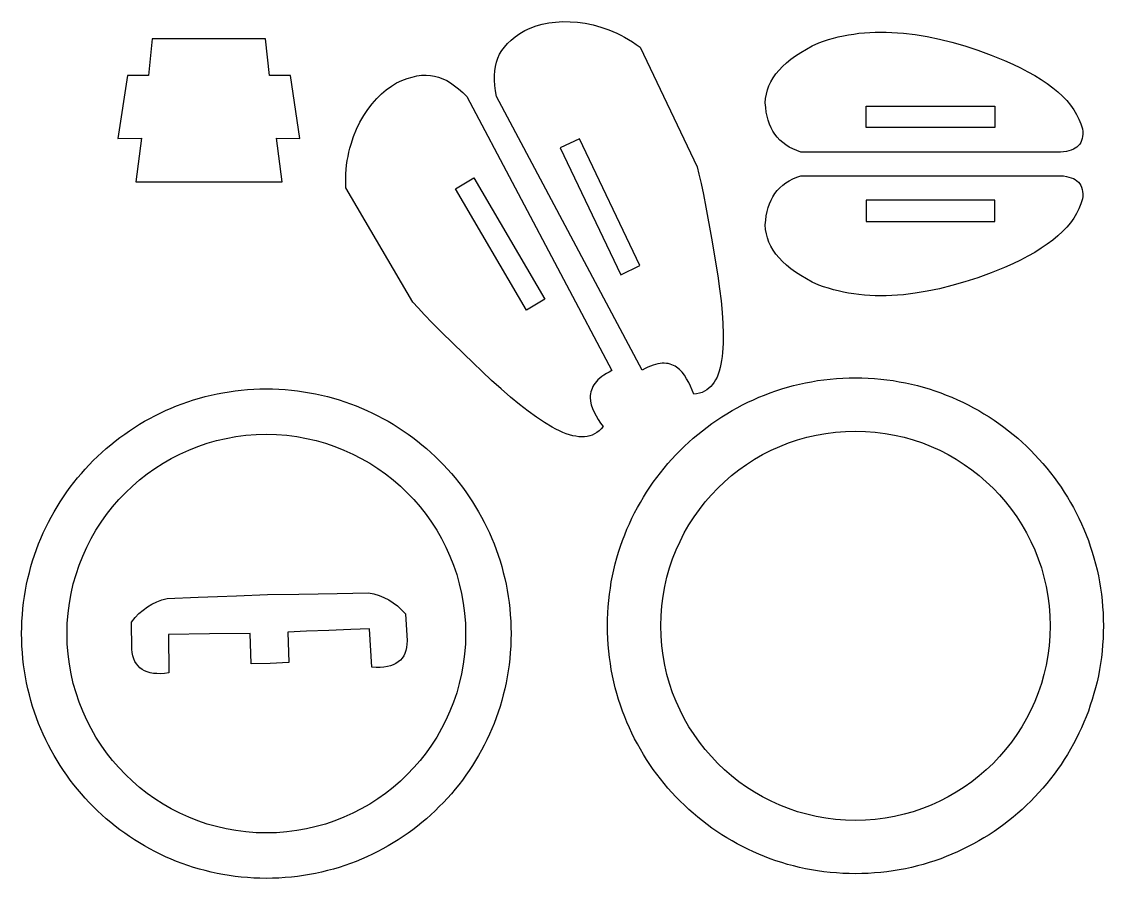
# Model space of a CAD drawing. Extents: x 0 to 355, y 3 to 297.
# Drawn here: x 0 to 148.2, y 180.1 to 297.5 of the extents above; entities that cross this region are included whole.
import ezdxf

# ---------------------------------------------------------------- set-up
doc = ezdxf.new("R2010")
doc.units = 0
doc.header["$MEASUREMENT"] = 0
doc.layers.add('HARLEY_2', color=1, linetype='Continuous')

msp = doc.modelspace()

# ---------------------------------------------------------------- linework, layer by layer
at = {"layer": 'HARLEY_2'}
for points in [[(95.4, 262.67), (95.63, 260.91), (95.83, 259.23), (95.98, 257.63), (96.08, 256.13), (96.12, 254.72), (96.11, 253.4), (96.05, 252.19), (95.99, 251.63), (95.91, 251.09), (95.82, 250.57), (95.71, 250.09), (95.59, 249.63), (95.44, 249.2), (95.28, 248.8), (95.09, 248.43), (94.89, 248.09), (94.67, 247.78), (94.42, 247.5), (94.16, 247.26), (93.87, 247.04), (93.56, 246.86), (93.23, 246.7), (92.87, 246.59), (92.49, 246.5), (92.09, 246.45), (91.88, 247.01), (91.65, 247.56), (91.4, 248.08), (91.12, 248.58), (90.83, 249.05), (90.5, 249.47), (90.14, 249.84), (89.75, 250.15), (89.54, 250.28), (89.32, 250.4), (89.09, 250.5), (88.85, 250.58), (88.6, 250.64), (88.34, 250.68), (88.06, 250.7), (87.78, 250.69), (87.48, 250.67), (87.17, 250.61), (86.85, 250.54), (86.52, 250.43), (86.17, 250.31), (85.81, 250.15), (85.43, 249.96), (85.04, 249.75), (65.06, 287.25), (64.93, 288.03), (64.84, 288.76), (64.8, 289.46), (64.79, 290.12), (64.83, 290.75), (64.91, 291.36), (65.05, 291.94), (65.23, 292.49), (65.48, 293.02), (65.78, 293.53), (66.14, 294.02), (66.57, 294.5), (67.06, 294.96), (67.62, 295.41), (68.25, 295.85), (68.95, 296.28), (69.69, 296.62), (70.49, 296.91), (71.34, 297.14), (72.23, 297.32), (73.17, 297.44), (74.14, 297.5), (75.15, 297.49), (76.18, 297.41), (77.23, 297.27), (78.3, 297.04), (79.37, 296.75), (79.91, 296.57), (80.45, 296.37), (81, 296.14), (81.54, 295.9), (82.08, 295.64), (82.61, 295.35), (83.15, 295.04), (83.68, 294.71), (84.21, 294.36), (84.73, 293.98), (92.55, 277.61), (92.81, 276.58), (93.1, 275.31), (93.41, 273.8), (93.75, 272.06), (94.52, 267.84), (95.4, 262.67)], [(25.66, 275.55), (35.68, 275.55), (34.92, 281.51), (38.14, 281.49), (36.83, 290.13), (33.95, 290.14), (33.43, 295.12), (25.66, 295.14), (17.9, 295.12), (17.37, 290.14), (14.5, 290.13), (13.19, 281.49), (16.41, 281.51), (15.65, 275.55), (25.66, 275.55)], [(142.36, 279.62), (106.77, 279.62), (106.21, 279.83), (105.67, 280.06), (105.18, 280.32), (104.71, 280.61), (104.29, 280.93), (103.89, 281.27), (103.54, 281.65), (103.22, 282.06), (102.93, 282.49), (102.68, 282.96), (102.46, 283.45), (102.28, 283.98), (102.13, 284.53), (102.02, 285.11), (101.95, 285.73), (101.9, 286.37), (101.94, 286.97), (102.04, 287.56), (102.19, 288.14), (102.4, 288.71), (102.66, 289.26), (102.98, 289.81), (103.35, 290.34), (103.78, 290.86), (104.26, 291.37), (104.8, 291.87), (105.4, 292.35), (106.05, 292.83), (106.76, 293.29), (107.52, 293.74), (108.34, 294.18), (109.21, 294.61), (109.87, 294.84), (110.54, 295.05), (111.22, 295.24), (111.9, 295.41), (112.6, 295.56), (113.3, 295.69), (114.01, 295.8), (114.73, 295.9), (115.47, 295.97), (116.2, 296.02), (116.95, 296.05), (117.71, 296.06), (118.47, 296.06), (119.25, 296.03), (120.03, 295.98), (120.82, 295.92), (122.43, 295.73), (124.08, 295.46), (125.76, 295.11), (127.47, 294.68), (129.22, 294.17), (131.01, 293.58), (132.83, 292.92), (134.68, 292.17), (135.81, 291.68), (136.88, 291.17), (137.88, 290.64), (138.83, 290.11), (139.71, 289.57), (140.53, 289.01), (141.29, 288.44), (141.99, 287.86), (142.62, 287.27), (143.2, 286.67), (143.71, 286.06), (144.16, 285.43), (144.56, 284.79), (144.88, 284.14), (145.15, 283.48), (145.36, 282.81), (145.39, 282.44), (145.4, 282.1), (145.37, 281.78), (145.32, 281.48), (145.23, 281.21), (145.12, 280.95), (144.98, 280.72), (144.8, 280.51), (144.6, 280.32), (144.37, 280.16), (144.11, 280.01), (143.82, 279.89), (143.5, 279.79), (143.15, 279.71), (142.77, 279.66), (142.36, 279.62)], [(80.89, 249.69), (80.49, 249.49), (80.12, 249.28), (79.79, 249.07), (79.49, 248.86), (79.22, 248.64), (78.97, 248.41), (78.76, 248.19), (78.57, 247.95), (78.41, 247.72), (78.27, 247.49), (78.16, 247.25), (78.07, 247.01), (78, 246.76), (77.95, 246.52), (77.92, 246.27), (77.92, 246.02), (77.96, 245.52), (78.06, 245.02), (78.23, 244.51), (78.44, 244), (78.7, 243.5), (79, 243), (79.32, 242.5), (79.67, 242.01), (79.4, 241.7), (79.12, 241.44), (78.82, 241.21), (78.51, 241.02), (78.18, 240.86), (77.84, 240.75), (77.49, 240.67), (77.12, 240.62), (76.74, 240.61), (76.34, 240.63), (75.94, 240.69), (75.51, 240.77), (75.08, 240.89), (74.63, 241.04), (74.16, 241.23), (73.69, 241.44), (73.2, 241.68), (72.7, 241.95), (71.65, 242.57), (70.56, 243.3), (69.42, 244.13), (68.23, 245.05), (66.99, 246.07), (65.71, 247.17), (64.38, 248.35), (60.59, 251.98), (57.53, 254.97), (56.27, 256.24), (55.2, 257.34), (54.31, 258.29), (53.6, 259.07), (44.42, 274.73), (44.4, 275.37), (44.4, 276.01), (44.42, 276.63), (44.47, 277.25), (44.53, 277.85), (44.61, 278.45), (44.72, 279.03), (44.84, 279.6), (44.97, 280.17), (45.13, 280.71), (45.48, 281.77), (45.9, 282.78), (46.36, 283.73), (46.88, 284.63), (47.43, 285.47), (48.03, 286.24), (48.65, 286.95), (49.3, 287.59), (49.97, 288.16), (50.66, 288.66), (51.35, 289.09), (52.1, 289.43), (52.82, 289.7), (53.51, 289.91), (54.16, 290.06), (54.8, 290.15), (55.41, 290.17), (56, 290.14), (56.57, 290.04), (57.14, 289.89), (57.69, 289.68), (58.24, 289.41), (58.78, 289.09), (59.33, 288.71), (59.88, 288.28), (60.44, 287.79), (61.01, 287.25), (80.89, 249.69)], [(115.74, 282.98), (115.74, 285.9), (133.37, 285.9), (133.37, 282.98), (115.74, 282.98)], [(76.42, 281.46), (73.78, 280.2), (82.08, 262.82), (84.72, 264.08), (76.42, 281.46)], [(59.44, 274.6), (61.96, 276.08), (71.71, 259.47), (69.19, 257.99), (59.44, 274.6)], [(142.36, 276.38), (142.77, 276.35), (143.15, 276.29), (143.5, 276.21), (143.82, 276.11), (144.11, 275.99), (144.37, 275.85), (144.6, 275.68), (144.8, 275.49), (144.98, 275.28), (145.12, 275.05), (145.23, 274.8), (145.32, 274.52), (145.37, 274.22), (145.4, 273.9), (145.39, 273.56), (145.36, 273.2), (145.15, 272.52), (144.88, 271.86), (144.56, 271.21), (144.16, 270.57), (143.71, 269.95), (143.2, 269.33), (142.62, 268.73), (141.99, 268.14), (141.29, 267.56), (140.53, 266.99), (139.71, 266.44), (138.83, 265.89), (137.88, 265.36), (136.88, 264.84), (135.81, 264.33), (134.68, 263.83), (132.83, 263.09), (131.01, 262.42), (129.22, 261.83), (127.47, 261.33), (125.76, 260.9), (124.08, 260.55), (122.43, 260.28), (120.82, 260.09), (120.03, 260.02), (119.25, 259.97), (118.47, 259.95), (117.71, 259.94), (116.95, 259.95), (116.2, 259.98), (115.47, 260.04), (114.73, 260.11), (114.01, 260.2), (113.3, 260.31), (112.6, 260.44), (111.9, 260.6), (111.22, 260.77), (110.54, 260.96), (109.87, 261.17), (109.21, 261.4), (108.34, 261.82), (107.52, 262.26), (106.76, 262.71), (106.05, 263.18), (105.4, 263.65), (104.8, 264.14), (104.26, 264.63), (103.78, 265.14), (103.35, 265.66), (102.98, 266.2), (102.66, 266.74), (102.4, 267.3), (102.19, 267.86), (102.04, 268.44), (101.94, 269.04), (101.9, 269.64), (101.95, 270.28), (102.02, 270.89), (102.13, 271.47), (102.28, 272.03), (102.46, 272.55), (102.68, 273.04), (102.93, 273.51), (103.22, 273.95), (103.54, 274.35), (103.89, 274.73), (104.29, 275.08), (104.71, 275.4), (105.18, 275.69), (105.67, 275.95), (106.21, 276.18), (106.77, 276.38), (142.36, 276.38)], [(115.74, 273.02), (115.74, 270.1), (133.37, 270.1), (133.37, 273.02), (115.74, 273.02)], [(114.25, 248.7), (115.12, 248.69), (115.99, 248.66), (116.86, 248.6), (117.72, 248.53), (118.57, 248.43), (119.42, 248.31), (120.26, 248.17), (121.09, 248.01), (121.92, 247.83), (122.74, 247.63), (123.55, 247.41), (124.35, 247.17), (125.14, 246.92), (125.93, 246.64), (126.7, 246.34), (127.47, 246.03), (128.23, 245.7), (128.97, 245.35), (129.71, 244.98), (130.44, 244.6), (131.15, 244.2), (131.86, 243.78), (132.56, 243.35), (133.24, 242.9), (133.91, 242.43), (134.57, 241.95), (135.22, 241.45), (135.85, 240.94), (136.48, 240.42), (137.09, 239.87), (137.68, 239.32), (138.27, 238.75), (138.84, 238.17), (139.39, 237.57), (139.93, 236.96), (140.46, 236.34), (140.97, 235.7), (141.47, 235.05), (141.95, 234.39), (142.42, 233.72), (142.87, 233.04), (143.3, 232.34), (143.72, 231.64), (144.12, 230.92), (144.5, 230.19), (144.87, 229.46), (145.22, 228.71), (145.55, 227.95), (145.86, 227.18), (146.16, 226.41), (146.43, 225.62), (146.69, 224.83), (146.93, 224.03), (147.15, 223.22), (147.35, 222.4), (147.53, 221.57), (147.69, 220.74), (147.83, 219.9), (147.95, 219.05), (148.04, 218.2), (148.12, 217.34), (148.17, 216.48), (148.21, 215.61), (148.22, 214.73), (148.21, 213.85), (148.17, 212.98), (148.12, 212.11), (148.04, 211.26), (147.95, 210.4), (147.83, 209.56), (147.69, 208.72), (147.53, 207.88), (147.35, 207.06), (147.15, 206.24), (146.93, 205.43), (146.69, 204.63), (146.43, 203.83), (146.16, 203.05), (145.86, 202.27), (145.55, 201.51), (145.22, 200.75), (144.87, 200), (144.5, 199.26), (144.12, 198.54), (143.72, 197.82), (143.3, 197.11), (142.87, 196.42), (142.42, 195.74), (141.95, 195.06), (141.47, 194.4), (140.97, 193.76), (140.46, 193.12), (139.93, 192.5), (139.39, 191.89), (138.84, 191.29), (138.27, 190.71), (137.68, 190.14), (137.09, 189.58), (136.48, 189.04), (135.85, 188.51), (135.22, 188), (134.57, 187.51), (133.91, 187.02), (133.24, 186.56), (132.56, 186.11), (131.86, 185.67), (131.15, 185.26), (130.44, 184.86), (129.71, 184.47), (128.97, 184.11), (128.23, 183.76), (127.47, 183.43), (126.7, 183.11), (125.93, 182.82), (125.14, 182.54), (124.35, 182.28), (123.55, 182.04), (122.74, 181.83), (121.92, 181.63), (121.09, 181.45), (120.26, 181.29), (119.42, 181.15), (118.57, 181.03), (117.72, 180.93), (116.86, 180.86), (115.99, 180.8), (115.12, 180.77), (114.25, 180.76), (113.37, 180.77), (112.5, 180.8), (111.63, 180.86), (110.77, 180.93), (109.92, 181.03), (109.07, 181.15), (108.23, 181.29), (107.4, 181.45), (106.57, 181.63), (105.76, 181.83), (104.95, 182.04), (104.14, 182.28), (103.35, 182.54), (102.57, 182.82), (101.79, 183.11), (101.02, 183.43), (100.27, 183.76), (99.52, 184.11), (98.78, 184.47), (98.05, 184.86), (97.34, 185.26), (96.63, 185.67), (95.94, 186.11), (95.25, 186.56), (94.58, 187.02), (93.92, 187.51), (93.27, 188), (92.64, 188.51), (92.01, 189.04), (91.41, 189.58), (90.81, 190.14), (90.23, 190.71), (89.66, 191.29), (89.1, 191.89), (88.56, 192.5), (88.03, 193.12), (87.52, 193.76), (87.02, 194.4), (86.54, 195.06), (86.08, 195.74), (85.63, 196.42), (85.19, 197.11), (84.78, 197.82), (84.37, 198.54), (83.99, 199.26), (83.62, 200), (83.28, 200.75), (82.94, 201.51), (82.63, 202.27), (82.34, 203.05), (82.06, 203.83), (81.8, 204.63), (81.56, 205.43), (81.34, 206.24), (81.14, 207.06), (80.96, 207.88), (80.8, 208.72), (80.67, 209.56), (80.55, 210.4), (80.45, 211.26), (80.37, 212.11), (80.32, 212.98), (80.28, 213.85), (80.27, 214.73), (80.28, 215.61), (80.32, 216.48), (80.37, 217.34), (80.45, 218.2), (80.55, 219.05), (80.67, 219.9), (80.8, 220.74), (80.96, 221.57), (81.14, 222.4), (81.34, 223.22), (81.56, 224.03), (81.8, 224.83), (82.06, 225.62), (82.34, 226.41), (82.63, 227.18), (82.94, 227.95), (83.28, 228.71), (83.62, 229.46), (83.99, 230.19), (84.37, 230.92), (84.78, 231.64), (85.19, 232.34), (85.63, 233.04), (86.08, 233.72), (86.54, 234.39), (87.02, 235.05), (87.52, 235.7), (88.03, 236.34), (88.56, 236.96), (89.1, 237.57), (89.66, 238.17), (90.23, 238.75), (90.81, 239.32), (91.41, 239.87), (92.01, 240.42), (92.64, 240.94), (93.27, 241.45), (93.92, 241.95), (94.58, 242.43), (95.25, 242.9), (95.94, 243.35), (96.63, 243.78), (97.34, 244.2), (98.05, 244.6), (98.78, 244.98), (99.52, 245.35), (100.27, 245.7), (101.02, 246.03), (101.79, 246.34), (102.57, 246.64), (103.35, 246.92), (104.14, 247.17), (104.95, 247.41), (105.76, 247.63), (106.57, 247.83), (107.4, 248.01), (108.23, 248.17), (109.07, 248.31), (109.92, 248.43), (110.77, 248.53), (111.63, 248.6), (112.5, 248.66), (113.37, 248.69), (114.25, 248.7)], [(33.53, 247.18), (34.39, 247.17), (35.25, 247.14), (36.11, 247.08), (36.96, 247.01), (37.8, 246.91), (38.63, 246.79), (39.46, 246.66), (40.28, 246.5), (41.1, 246.32), (41.91, 246.12), (42.71, 245.91), (43.5, 245.67), (44.28, 245.42), (45.05, 245.14), (45.82, 244.85), (46.58, 244.54), (47.32, 244.22), (48.06, 243.87), (48.79, 243.51), (49.51, 243.13), (50.22, 242.74), (50.91, 242.33), (51.6, 241.9), (52.27, 241.45), (52.94, 240.99), (53.59, 240.52), (54.23, 240.03), (54.85, 239.52), (55.47, 239), (56.07, 238.47), (56.66, 237.92), (57.23, 237.36), (57.8, 236.78), (58.34, 236.19), (58.88, 235.59), (59.4, 234.98), (59.9, 234.35), (60.39, 233.71), (60.87, 233.06), (61.33, 232.4), (61.77, 231.72), (62.2, 231.04), (62.61, 230.34), (63.01, 229.63), (63.39, 228.91), (63.75, 228.19), (64.09, 227.45), (64.42, 226.7), (64.73, 225.94), (65.02, 225.18), (65.29, 224.4), (65.55, 223.62), (65.78, 222.83), (66, 222.03), (66.2, 221.22), (66.37, 220.41), (66.53, 219.59), (66.67, 218.76), (66.79, 217.92), (66.88, 217.08), (66.96, 216.23), (67.01, 215.38), (67.05, 214.52), (67.06, 213.65), (67.05, 212.79), (67.01, 211.93), (66.96, 211.07), (66.88, 210.22), (66.79, 209.38), (66.67, 208.55), (66.53, 207.72), (66.37, 206.9), (66.2, 206.08), (66, 205.27), (65.78, 204.47), (65.55, 203.68), (65.29, 202.9), (65.02, 202.12), (64.73, 201.36), (64.42, 200.6), (64.09, 199.86), (63.75, 199.12), (63.39, 198.39), (63.01, 197.67), (62.61, 196.96), (62.2, 196.27), (61.77, 195.58), (61.33, 194.91), (60.87, 194.24), (60.39, 193.59), (59.9, 192.95), (59.4, 192.33), (58.88, 191.71), (58.34, 191.11), (57.8, 190.52), (57.23, 189.95), (56.66, 189.38), (56.07, 188.83), (55.47, 188.3), (54.85, 187.78), (54.23, 187.28), (53.59, 186.79), (52.94, 186.31), (52.27, 185.85), (51.6, 185.41), (50.91, 184.98), (50.22, 184.57), (49.51, 184.17), (48.79, 183.79), (48.06, 183.43), (47.32, 183.09), (46.58, 182.76), (45.82, 182.45), (45.05, 182.16), (44.28, 181.89), (43.5, 181.63), (42.71, 181.4), (41.91, 181.18), (41.1, 180.98), (40.28, 180.81), (39.46, 180.65), (38.63, 180.51), (37.8, 180.39), (36.96, 180.3), (36.11, 180.22), (35.25, 180.17), (34.39, 180.13), (33.53, 180.12), (32.66, 180.13), (31.8, 180.17), (30.95, 180.22), (30.1, 180.3), (29.26, 180.39), (28.42, 180.51), (27.59, 180.65), (26.77, 180.81), (25.96, 180.98), (25.15, 181.18), (24.35, 181.4), (23.56, 181.63), (22.78, 181.89), (22, 182.16), (21.24, 182.45), (20.48, 182.76), (19.73, 183.09), (18.99, 183.43), (18.27, 183.79), (17.55, 184.17), (16.84, 184.57), (16.14, 184.98), (15.46, 185.41), (14.78, 185.85), (14.12, 186.31), (13.47, 186.79), (12.83, 187.28), (12.2, 187.78), (11.59, 188.3), (10.99, 188.83), (10.4, 189.38), (9.82, 189.95), (9.26, 190.52), (8.71, 191.11), (8.18, 191.71), (7.66, 192.33), (7.15, 192.95), (6.66, 193.59), (6.19, 194.24), (5.73, 194.91), (5.28, 195.58), (4.85, 196.27), (4.44, 196.96), (4.05, 197.67), (3.67, 198.39), (3.31, 199.12), (2.96, 199.86), (2.64, 200.6), (2.33, 201.36), (2.03, 202.12), (1.76, 202.9), (1.51, 203.68), (1.27, 204.47), (1.06, 205.27), (0.86, 206.08), (0.68, 206.9), (0.52, 207.72), (0.39, 208.55), (0.27, 209.38), (0.17, 210.22), (0.1, 211.07), (0.04, 211.93), (0.01, 212.79), (0, 213.65), (0.01, 214.52), (0.04, 215.38), (0.1, 216.23), (0.17, 217.08), (0.27, 217.92), (0.39, 218.76), (0.52, 219.59), (0.68, 220.41), (0.86, 221.22), (1.06, 222.03), (1.27, 222.83), (1.51, 223.62), (1.76, 224.4), (2.03, 225.18), (2.33, 225.94), (2.64, 226.7), (2.96, 227.45), (3.31, 228.19), (3.67, 228.91), (4.05, 229.63), (4.44, 230.34), (4.85, 231.04), (5.28, 231.72), (5.73, 232.4), (6.19, 233.06), (6.66, 233.71), (7.15, 234.35), (7.66, 234.98), (8.18, 235.59), (8.71, 236.19), (9.26, 236.78), (9.82, 237.36), (10.4, 237.92), (10.99, 238.47), (11.59, 239), (12.2, 239.52), (12.83, 240.03), (13.47, 240.52), (14.12, 240.99), (14.78, 241.45), (15.46, 241.9), (16.14, 242.33), (16.84, 242.74), (17.55, 243.13), (18.27, 243.51), (18.99, 243.87), (19.73, 244.22), (20.48, 244.54), (21.24, 244.85), (22, 245.14), (22.78, 245.42), (23.56, 245.67), (24.35, 245.91), (25.15, 246.12), (25.96, 246.32), (26.77, 246.5), (27.59, 246.66), (28.42, 246.79), (29.26, 246.91), (30.1, 247.01), (30.95, 247.08), (31.8, 247.14), (32.66, 247.17), (33.53, 247.18)], [(33.53, 240.96), (34.93, 240.92), (36.32, 240.82), (37.69, 240.64), (39.03, 240.4), (40.35, 240.1), (41.65, 239.73), (42.92, 239.3), (44.16, 238.81), (45.36, 238.26), (46.54, 237.66), (47.69, 237), (48.79, 236.29), (49.86, 235.53), (50.9, 234.72), (51.89, 233.86), (52.83, 232.96), (53.74, 232.01), (54.6, 231.02), (55.41, 229.99), (56.17, 228.92), (56.88, 227.81), (57.54, 226.67), (58.14, 225.49), (58.69, 224.28), (59.18, 223.04), (59.61, 221.77), (59.97, 220.47), (60.28, 219.15), (60.52, 217.81), (60.69, 216.44), (60.8, 215.06), (60.83, 213.65), (60.8, 212.25), (60.69, 210.86), (60.52, 209.49), (60.28, 208.15), (59.97, 206.83), (59.61, 205.53), (59.18, 204.26), (58.69, 203.02), (58.14, 201.81), (57.54, 200.64), (56.88, 199.49), (56.17, 198.39), (55.41, 197.32), (54.6, 196.28), (53.74, 195.29), (52.83, 194.35), (51.89, 193.44), (50.9, 192.58), (49.86, 191.77), (48.79, 191.01), (47.69, 190.3), (46.54, 189.64), (45.36, 189.04), (44.16, 188.49), (42.92, 188), (41.65, 187.57), (40.35, 187.21), (39.03, 186.9), (37.69, 186.66), (36.32, 186.49), (34.93, 186.38), (33.53, 186.35), (32.12, 186.38), (30.74, 186.49), (29.37, 186.66), (28.03, 186.9), (26.7, 187.21), (25.41, 187.57), (24.14, 188), (22.9, 188.49), (21.69, 189.04), (20.51, 189.64), (19.37, 190.3), (18.26, 191.01), (17.19, 191.77), (16.16, 192.58), (15.17, 193.44), (14.22, 194.35), (13.32, 195.29), (12.46, 196.28), (11.65, 197.32), (10.89, 198.39), (10.18, 199.49), (9.52, 200.64), (8.92, 201.81), (8.37, 203.02), (7.88, 204.26), (7.45, 205.53), (7.08, 206.83), (6.78, 208.15), (6.54, 209.49), (6.36, 210.86), (6.26, 212.25), (6.22, 213.65), (6.26, 215.06), (6.36, 216.44), (6.54, 217.81), (6.78, 219.15), (7.08, 220.47), (7.45, 221.77), (7.88, 223.04), (8.37, 224.28), (8.92, 225.49), (9.52, 226.67), (10.18, 227.81), (10.89, 228.92), (11.65, 229.99), (12.46, 231.02), (13.32, 232.01), (14.22, 232.96), (15.17, 233.86), (16.16, 234.72), (17.19, 235.53), (18.26, 236.29), (19.37, 237), (20.51, 237.66), (21.69, 238.26), (22.9, 238.81), (24.14, 239.3), (25.41, 239.73), (26.7, 240.1), (28.03, 240.4), (29.37, 240.64), (30.74, 240.82), (32.12, 240.92), (33.53, 240.96)], [(114.25, 241.4), (115.62, 241.36), (116.97, 241.26), (118.31, 241.09), (119.62, 240.86), (120.91, 240.56), (122.18, 240.2), (123.42, 239.78), (124.63, 239.3), (125.81, 238.77), (126.96, 238.18), (128.07, 237.54), (129.16, 236.84), (130.2, 236.1), (131.21, 235.31), (132.18, 234.47), (133.1, 233.59), (133.99, 232.66), (134.83, 231.69), (135.62, 230.68), (136.36, 229.64), (137.05, 228.56), (137.7, 227.44), (138.29, 226.29), (138.82, 225.11), (139.3, 223.9), (139.72, 222.66), (140.08, 221.39), (140.37, 220.1), (140.61, 218.79), (140.78, 217.45), (140.88, 216.1), (140.92, 214.73), (140.88, 213.36), (140.78, 212), (140.61, 210.67), (140.37, 209.35), (140.08, 208.06), (139.72, 206.8), (139.3, 205.56), (138.82, 204.35), (138.29, 203.17), (137.7, 202.02), (137.05, 200.9), (136.36, 199.82), (135.62, 198.77), (134.83, 197.76), (133.99, 196.8), (133.1, 195.87), (132.18, 194.99), (131.21, 194.15), (130.2, 193.36), (129.16, 192.61), (128.07, 191.92), (126.96, 191.28), (125.81, 190.69), (124.63, 190.15), (123.42, 189.68), (122.18, 189.26), (120.91, 188.9), (119.62, 188.6), (118.31, 188.37), (116.97, 188.2), (115.62, 188.09), (114.25, 188.06), (112.87, 188.09), (111.52, 188.2), (110.19, 188.37), (108.87, 188.6), (107.58, 188.9), (106.32, 189.26), (105.08, 189.68), (103.87, 190.15), (102.68, 190.69), (101.53, 191.28), (100.42, 191.92), (99.34, 192.61), (98.29, 193.36), (97.28, 194.15), (96.31, 194.99), (95.39, 195.87), (94.51, 196.8), (93.67, 197.76), (92.88, 198.77), (92.13, 199.82), (91.44, 200.9), (90.8, 202.02), (90.21, 203.17), (89.67, 204.35), (89.19, 205.56), (88.78, 206.8), (88.42, 208.06), (88.12, 209.35), (87.88, 210.67), (87.71, 212), (87.61, 213.36), (87.58, 214.73), (87.61, 216.1), (87.71, 217.45), (87.88, 218.79), (88.12, 220.1), (88.42, 221.39), (88.78, 222.66), (89.19, 223.9), (89.67, 225.11), (90.21, 226.29), (90.8, 227.44), (91.44, 228.56), (92.13, 229.64), (92.88, 230.68), (93.67, 231.69), (94.51, 232.66), (95.39, 233.59), (96.31, 234.47), (97.28, 235.31), (98.29, 236.1), (99.34, 236.84), (100.42, 237.54), (101.53, 238.18), (102.68, 238.77), (103.87, 239.3), (105.08, 239.78), (106.32, 240.2), (107.58, 240.56), (108.87, 240.86), (110.19, 241.09), (111.52, 241.26), (112.87, 241.36), (114.25, 241.4)], [(15.06, 215.24), (15.55, 215.84), (16.08, 216.39), (16.64, 216.88), (17.23, 217.31), (17.85, 217.69), (18.51, 218), (19.2, 218.26), (19.93, 218.47), (24.2, 218.65), (26.82, 218.73), (29.44, 218.81), (33.71, 219), (37.99, 219.08), (40.62, 219.12), (43.25, 219.16), (47.53, 219.24), (48.26, 219.09), (48.97, 218.88), (49.65, 218.61), (50.3, 218.28), (50.92, 217.89), (51.51, 217.44), (52.07, 216.93), (52.61, 216.36), (52.82, 212.67), (52.8, 212.19), (52.74, 211.74), (52.65, 211.33), (52.51, 210.95), (52.35, 210.6), (52.14, 210.29), (51.89, 210.01), (51.61, 209.77), (51.29, 209.56), (50.93, 209.38), (50.54, 209.24), (50.11, 209.14), (49.64, 209.06), (49.13, 209.02), (48.58, 209.02), (48, 209.05), (47.68, 214.33), (45.11, 214.21), (42.07, 214.1), (39.03, 213.98), (36.46, 213.86), (36.61, 209.7), (34.04, 209.57), (31.46, 209.52), (31.32, 213.69), (25.72, 213.62), (20.11, 213.55), (20.16, 208.27), (19.58, 208.2), (19.04, 208.16), (18.53, 208.17), (18.06, 208.21), (17.62, 208.28), (17.21, 208.4), (16.84, 208.55), (16.51, 208.73), (16.21, 208.96), (15.95, 209.22), (15.72, 209.51), (15.53, 209.85), (15.37, 210.21), (15.25, 210.62), (15.16, 211.06), (15.11, 211.54), (15.06, 215.24)]]:
    msp.add_lwpolyline(points, close=True, dxfattribs=at)

doc.saveas('drawing.dxf')
